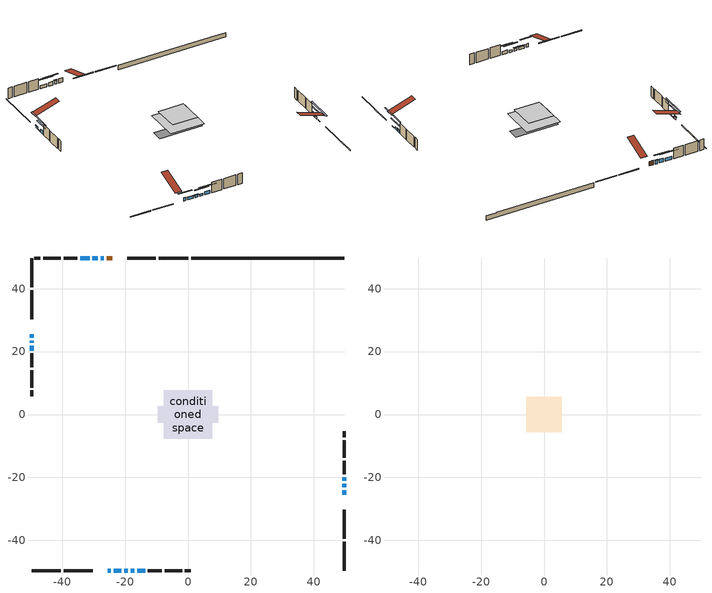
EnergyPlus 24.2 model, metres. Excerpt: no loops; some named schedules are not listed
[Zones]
conditioned space
 floor outside (Floor1 construction): -2.35,-2.35 -2.35,2.35 2.35,2.35 2.35,-2.35 z0.27
 floor adiabatic (AdiabaticFloorConstruction): -7.65,-7.65 -7.65,7.65 7.65,7.65 7.65,-7.65 z2.71
 floor foundation (Slab1 construction): -9.64,-2.55 -9.64,2.55 9.64,2.55 9.64,-2.55 z-1.86
 wall outside (RimJoist1 construction): 0.06,49.76 -9.31,49.76 / -49.76,-49.76 -40.39,-49.76 / -49.76,49.76 -49.76,40.39 / 49.76,-49.76 49.76,-40.39 z0.27:0.57
 wall outside (RimJoist2 construction): -10.24,49.76 -19.38,49.76 / -39.46,-49.76 -30.31,-49.76 / -49.76,39.46 -49.76,30.31 / 49.76,-39.46 49.76,-30.31 z0.27:0.57
 wall outside (AdiabaticWallConstruction 1): -24.15,49.76 -25.82,49.76 z0.27:2.3
 wall outside (AdiabaticWallConstruction): -25.55,-49.76 -24.59,-49.76 z0.27:1.87; -26.75,49.76 -27.71,49.76 z0.27:1.95; -23.66,-49.76 -21.22,-49.76 / -20.29,-49.76 -19.12,-49.76 / -49.76,25.55 -49.76,24.38 / 49.76,-21.11 49.76,-19.94 z0.27:1.44; 49.76,-25.55 49.76,-24.13 z0.27:0.52; -49.76,23.46 -49.76,22.74 z0.27:0.53; -28.64,49.76 -30.37,49.76 z0.27:1.97; -18.2,-49.76 -17.03,-49.76 / 49.76,-23.2 49.76,-22.04 z0.27:1.24; -16.1,-49.76 -13.66,-49.76 / -49.76,21.82 -49.76,20.34 z0.27:1.74; -31.3,49.76 -34.23,49.76 z0.27:1.64
 wall outside (Wall1 construction): -35.15,49.76 -39.51,49.76 / -12.73,-49.76 -8.37,-49.76 / -49.76,19.41 -49.76,15.06 / 49.76,-19.01 49.76,-14.65 z0.27:5.15
 wall outside (Wall2 construction): -40.44,49.76 -46,49.76 / -7.44,-49.76 -1.89,-49.76 / -49.76,14.13 -49.76,8.57 / 49.76,-13.72 49.76,-8.17 z0.27:5.15
 wall outside (Wall3 construction): -46.93,49.76 -48.83,49.76 / -0.96,-49.76 0.95,-49.76 / -49.76,7.64 -49.76,5.74 / 49.76,-7.24 49.76,-5.33 z0.27:5.15
 wall foundation (FoundationWall1 construction): 0.99,49.76,-1.86 0.99,49.76,0.27 44.88,49.76,0.27 44.88,49.76,0.16 49.76,49.76,0.16 49.76,49.76,-1.86
 window (WindowConstruction 11): -25.55,-49.76 -24.59,-49.76 z0.27:1.87
 window (WindowConstruction 7): -26.75,49.76 -27.71,49.76 z0.27:1.95
 window (WindowConstruction 8): -23.66,-49.76 -21.22,-49.76 z0.27:1.44
 window (WindowConstruction 9): -20.29,-49.76 -19.12,-49.76 z0.27:1.44
 window (WindowConstruction 10): -49.76,25.55 -49.76,24.38 z0.27:1.44
 window (WindowConstruction 12): 49.76,-25.55 49.76,-24.13 z0.27:0.52
 window (WindowConstruction 13): -49.76,23.45 -49.76,22.74 z0.27:0.52
 window (WindowConstruction): -28.64,49.76 -30.37,49.76 z0.27:1.97
 window (WindowConstruction 1): -18.19,-49.76 -17.03,-49.76 z0.27:1.24
 window (WindowConstruction 2): -16.1,-49.76 -13.66,-49.76 z0.27:1.74
 window (WindowConstruction 3): -49.76,21.82 -49.76,20.34 z0.27:1.74
 window (WindowConstruction 4): 49.76,-23.2 49.76,-22.04 z0.27:1.24
 window (WindowConstruction 5): 49.76,-21.11 49.76,-19.94 z0.27:1.44
 window (WindowConstruction 6): -31.3,49.76 -34.23,49.76 z0.27:1.64
 door (Door): -24.15,49.76 -25.82,49.76 z0.27:2.3
 ceiling adiabatic (AdiabaticFloorConstruction): 7.65,-7.65 7.65,7.65 -7.65,7.65 -7.65,-7.65 z2.71
attic - vented
 floor to conditioned space (Floor2 construction Reversed): -5.66,-5.66 -5.66,5.66 5.66,5.66 5.66,-5.66 z5.15
 roof outside (Roof1 construction): -23.22,49.76,5.15 -23.22,38.74,8.82 -20.31,38.74,8.82 -20.31,49.76,5.15; -26.48,-49.76,5.15 -26.48,-38.74,8.82 -29.38,-38.74,8.82 -29.38,-49.76,5.15; -49.76,26.48,5.15 -38.74,26.48,8.82 -38.74,29.38,8.82 -49.76,29.38,5.15; 49.76,-26.48,5.15 38.74,-26.48,8.82 38.74,-29.38,8.82 49.76,-29.38,5.15
shading: -21.95,-49.76 -28.19,-49.76 -28.19,-50.17 -21.95,-50.17 z4.51; -27.91,49.76 -26.55,49.76 -26.55,50.17 -27.91,50.17 z2.15; -21.02,-49.76 -23.86,-49.76 -23.86,-50.17 -21.02,-50.17 z1.64; -18.92,-49.76 -20.49,-49.76 -20.49,-50.17 -18.92,-50.17 z1.64; -49.76,24.18 -49.76,25.75 -50.17,25.75 -50.17,24.18 z1.64; 49.76,-18.75 49.76,-30.93 50.17,-30.93 50.17,-18.75 z5.9; -49.76,17.37 -49.76,28.83 -50.17,28.83 -50.17,17.37 z5.9; -33.01,49.76 -26,49.76 -26,50.17 -33.01,50.17 z4.61; -14.39,-49.76 -20.83,-49.76 -20.83,-50.17 -14.39,-50.17 z3.88; -11.02,-49.76 -18.74,-49.76 -18.74,-50.17 -11.02,-50.17 z4.38; -49.76,17.7 -49.76,24.46 -50.17,24.46 -50.17,17.7 z4.38; 49.76,-19.4 49.76,-25.84 50.17,-25.84 50.17,-19.4 z3.88; 49.76,-19.74 49.76,-21.31 50.17,-21.31 50.17,-19.74 z1.64; -36.86,49.76 -28.66,49.76 -28.66,50.17 -36.86,50.17 z4.28
[Building]
Building 1: Terrain=Suburbs
[Site:Location]
Toronto City Centre_ON: Latitude {deg}=43.63; Longitude {deg}=-79.39; Time Zone {hr}=-5; Elevation {m}=77; Keep Site Location Information=Yes
[Site:GroundTemperature:Shallow]
5.01852, 3.26908, 3.12898, 3.95918, 7.29196, 10.6092, 13.4851, 15.3069, 15.4617, 13.9799, 11.1774, 7.9619
[Site:WaterMainsTemperature]
Calculation Method=Schedule; Temperature Schedule=mains temperature schedule
[Material] Roughness=Rough; Thermal Absorptance=0.9
Name | Thickness {m} | Conductivity {W/m-K} | Density {kg/m3} | Specific Heat {J/kg-K} | Solar Absorptance | Visible Absorptance
asphalt or fiberglass shingles | 0.00635 | 0.162714 | 1121.4 | 1465.45 | 0.4 | 0.4
ceiling loosefill ins | 0.0846667 | 0.0480833 | 16.02 | 1046.75 | 0.7 | 0.7
ceiling stud and cavity | 0.1397 | 0.0858628 | 65.682 | 1177.47 | 0.7 | 0.7
concrete 4.0 in. | 0.1016 | 1.803125 | 2242.8 | 837.4 | 0.7 | 0.7
concrete 8.0 in. | 0.2032 | 1.803125 | 2242.8 | 837.4 | 0.7 | 0.7
door material | 0.04445 | 0.053851 | 512.64 | 1214.23 | 0.7 | 0.7
exterior vertical ins | 0.0457286 | 0.029427 | 32.04 | 1214.23 | 0.7 | 0.7
floor covering | 0.0127 | 0.0433444 | 54.468 | 1339.84 | 0.6 | 0.6
floor rigid ins | 0.103632 | 0.029427 | 32.04 | 1214.23 | 0.7 | 0.7
floor rigid ins 1; wall rigid ins 1 | 0.512978 | 0.029427 | 32.04 | 1214.23 | 0.7 | 0.7
floor stud and cavity | 0.1397 | 0.569966 | 92.3553 | 1139.71 | 0.7 | 0.7
floor stud and cavity 1 | 0.1397 | 1.75129 | 37.0049 | 1207.88 | 0.7 | 0.7
furniture material conditioned space 1 | 0.1524 | 0.115458 | 640.8 | 1214.23 | 0.6 | 0.6
gypsum board | 0.0127 | 0.160291 | 801 | 837.4 | 0.6 | 0.6
gypsum board 1 | 0.0127 | 0.160291 | 801 | 837.4 | 0.7 | 0.7
osb sheathing 0.5 in. | 0.0127 | 0.115458 | 512.64 | 1214.23 | 0.7 | 0.7
osb sheathing 0.75 in. | 0.01905 | 0.115458 | 512.64 | 1214.23 | 0.7 | 0.7
osb sheathing 2.0 in. | 0.0508 | 0.115458 | 512.64 | 1214.23 | 0.7 | 0.7
rim joist rigid ins; wall rigid ins | 0.051816 | 0.029427 | 32.04 | 1214.23 | 0.7 | 0.7
rim joist stud and cavity | 0.0508 | 0.0405436 | 125.044 | 1163.47 | 0.6 | 0.6
rim joist stud and cavity 1 | 0.0508 | 0.0395433 | 125.044 | 1163.47 | 0.6 | 0.6
wall stud and cavity | 0.1397 | 0.15346 | 139.0536 | 1170.24 | 0.7 | 0.7
wall stud and cavity 1 | 0.1397 | 0.152575 | 139.0536 | 1170.24 | 0.7 | 0.7
wall stud and cavity 2 | 0.1397 | 0.177493 | 139.0536 | 1170.24 | 0.7 | 0.7
wall stud and cavity 3 | 0.0889 | 0.380278 | 52.3479 | 1209.89 | 0.7 | 0.7
wall stud and cavity 4 | 0.0889 | 0.391764 | 83.0341 | 1211.67 | 0.7 | 0.7
wood siding | 0.0254 | 0.102417 | 544.68 | 1172.36 | 0.4 | 0.4
wood siding 1; wood siding 2; wood siding 3 | 0.0254 | 0.102417 | 544.68 | 1172.36 | 0.7 | 0.7
[WindowMaterial:SimpleGlazingSystem]
Name | U-Factor {W/m2-K} | Solar Heat Gain Coefficient
WindowMaterial | 2.90373 | 0.65
WindowMaterial 1 | 2.95029 | 0.58
WindowMaterial 2 | 2.898619 | 0.65
WindowMaterial 3 | 2.91679 | 0.63
WindowMaterial 4 | 2.9395 | 0.6
WindowMaterial 5 | 2.98776 | 0.53
WindowMaterial 6 | 2.93609 | 0.6
WindowMaterial 7 | 2.91168 | 0.64
WindowMaterial 8 | 2.986628 | 0.61
WindowMaterial 9 | 3.05987 | 0.26
[Construction]
AdiabaticFloorConstruction: floor stud and cavity 1, floor rigid ins 1, osb sheathing 0.75 in., floor covering
AdiabaticWallConstruction: wood siding 2, wall rigid ins 1, wall stud and cavity 3, gypsum board
AdiabaticWallConstruction 1: wood siding 3, wall rigid ins 1, wall stud and cavity 3, gypsum board
Door: door material
Floor1 construction: floor stud and cavity, floor rigid ins, osb sheathing 0.75 in., floor covering
Floor2 construction Reversed: gypsum board, ceiling stud and cavity, ceiling loosefill ins
FoundationWall1 construction: concrete 8.0 in., gypsum board 1
furniture construction conditioned space 1: furniture material conditioned space 1
PartitionWallConstruction: gypsum board, wall stud and cavity 4, gypsum board
RimJoist1 construction: wood siding 1, rim joist rigid ins, osb sheathing 2.0 in., rim joist stud and cavity
RimJoist2 construction: wood siding 1, rim joist rigid ins, osb sheathing 2.0 in., rim joist stud and cavity 1
Roof1 construction: asphalt or fiberglass shingles
Slab1 construction: concrete 4.0 in.
Wall1 construction: wood siding, wall rigid ins, osb sheathing 0.5 in., wall stud and cavity, gypsum board
Wall2 construction: wood siding, wall rigid ins, osb sheathing 0.5 in., wall stud and cavity 1, gypsum board
Wall3 construction: wood siding, wall rigid ins, osb sheathing 0.5 in., wall stud and cavity 2, gypsum board
WindowConstruction: WindowMaterial
WindowConstruction 1; WindowConstruction 4: WindowMaterial 1
WindowConstruction 10; WindowConstruction 5; WindowConstruction 9: WindowMaterial 4
WindowConstruction 11: WindowMaterial 8
WindowConstruction 12; WindowConstruction 13: WindowMaterial 9
WindowConstruction 2: WindowMaterial 2
WindowConstruction 3: WindowMaterial 3
WindowConstruction 6: WindowMaterial 5
WindowConstruction 7: WindowMaterial 6
WindowConstruction 8: WindowMaterial 7
[Zone] Multiplier=1; Part of Total Floor Area=Yes
Name | Volume {m3}
attic - vented | 76.3692
conditioned space | 884.1
[Space]
Name | Zone | Volume {m3}
attic - vented 1 | attic - vented | 76.3692
conditioned space 1 | conditioned space | 884.1
[ZoneInfiltration:EffectiveLeakageArea]
infil attic - vented 1: Zone or Space=attic - vented 1; Schedule=Always On Discrete; Effective Air Leakage Area {cm2}=5391.58; Stack Coefficient=0.000255478; Wind Coefficient=1.07993e-05
[ZoneMixing]
whole house fan mix: Zone or Space=attic - vented; Schedule=Always On Continuous; Design Flow Rate Calculation Method=Flow/Zone; Design Flow Rate {m3/s}=0; Source Zone or Space=conditioned space
[SurfaceProperty:ExposedFoundationPerimeter]
Slab1: Exposed Perimeter Calculation Method=TotalExposedPerimeter; Total Exposed Perimeter {m}=48.767
[InternalMass] Zone or ZoneList=conditioned space; Space or SpaceList=conditioned space 1
Name | Construction | Surface Area {m2}
furniture mass conditioned space 1 | furniture construction conditioned space 1 | 141.808
partition wall mass | PartitionWallConstruction | 354.52
[Lights]
interior lighting: Zone or ZoneList or Space or SpaceList=conditioned space 1; Schedule=interior lighting schedule; Design Level Calculation Method=LightingLevel; Lighting Level {W}=343.2; Return Air Fraction=0; Fraction Radiant=0.6; Fraction Visible=0.2; Fraction Replaceable=1
[People]
occupants: Zone or ZoneList or Space or SpaceList=conditioned space 1; Number of People Schedule=occupants schedule; Number of People Calculation Method=People; Number of People=3; Fraction Radiant=0.314171; Sensible Heat Fraction=0.56303; Activity Level Schedule=occupants activity schedule; Carbon Dioxide Generation Rate {m3/s-W}=0; Enable ASHRAE 55 Comfort Warnings=No; Mean Radiant Temperature Calculation Type=EnclosureAveraged
[ElectricEquipment] Zone or ZoneList or Space or SpaceList=conditioned space 1; Design Level Calculation Method=EquipmentLevel
Name | Schedule | Design Level {W} | Fraction Latent | Fraction Radiant | Fraction Lost
clothes dryer | clothes dryer schedule | 140.772 | 0.015 | 0.081 | 0.85
clothes washer | clothes washer schedule | 32.1985 | 0.03 | 0.162 | 0.7
cooking range | cooking range schedule | 215.147 | 0.08 | 0.432 | 0.2
dishwasher | dishwasher schedule | 66.8632 | 0.3 | 0.18 | 0.4
fridge | fridge schedule | 72.9452 | 0 | 0.6 | 0
mech vent house fan | mech vent house fan schedule | 0.95 | 0 | 0 | 1
mech vent house fan cfis | mech vent house fan cfis schedule | 0 | 0 | 0 | 0
misc plug loads | misc plug loads schedule | 494.7 | 0.045 | 0.513 | 0.1
whole house fan | Always On Discrete | 0 | 0 | 0 | 1
[OtherEquipment] Zone or ZoneList or Space or SpaceList=conditioned space 1; Design Level Calculation Method=EquipmentLevel
Name | Fuel Type | Schedule | Design Level {W} | Fraction Latent | Fraction Radiant | Fraction Lost
clothes dryer 1 | Electricity | clothes dryer schedule | 0 | 0.015 | 0.081 | 0.85
cooking range 1 | Electricity | cooking range schedule | 0 | 0.08 | 0.432 | 0.2
general water use latent | None | general water use schedule | 62.594 | 1 | 0 | 0
general water use sensible | None | general water use schedule | -61.6891 | 0 | 0.6 | 0
mech vent house fan latent load | None | Always On Discrete | 0 | 1 | 0 | 0
mech vent house fan sensible load | None | Always On Discrete | 0 | 0 | 0 | 0
water heater energy adjustment1 | NaturalGas | Always On Discrete | 0.01 | 0 | 0 | 1
[ZoneInfiltration:DesignFlowRate] Zone or ZoneList or Space or SpaceList=conditioned space 1; Schedule=Always On Discrete; Design Flow Rate Calculation Method=Flow/Zone; Design Flow Rate {m3/s}=0
infil flow; natural vent flow; whole house fan flow
[AvailabilityManager:Scheduled]
central ac and furnace airloop Availability Manager: Schedule=Always On Discrete
[Foundation:Kiva]
Foundation Kiva 1: Initial Indoor Air Temperature {C}=18; Wall Height Above Grade {m}=0.269992; Wall Depth Below Slab {m}=0.2032; Custom Block Material Name 1=exterior vertical ins; Custom Block Depth 1 {m}=2.13; Custom Block X Position 1 {m}=0.2159; Custom Block Z Position 1 {m}=0
[Foundation:Kiva:Settings]
Soil Conductivity {W/m-K}=0.849921; Soil Density {kg/m3}=1842.3; Soil Specific Heat {J/kg-K}=418.7; Ground Solar Absorptivity=0.9; Ground Thermal Absorptivity=0.9; Ground Surface Roughness {m}=0.03; Far-Field Width {m}=40; Deep-Ground Boundary Condition=ZeroFlux; Deep-Ground Depth {m}=40; Minimum Cell Dimension {m}=0.2; Maximum Cell Growth Coefficient=3; Simulation Timestep=Timestep
[Exterior:Lights]
exterior lighting: Schedule=exterior lighting schedule; Design Level {W}=75.6
[EnergyManagementSystem:GlobalVariable]
central_ac_and_furnace_airloop_Fan_RTF
infil_program_Qfan
infil_program_Qinf
natural_vent_program_Qnv
natural_vent_program_Qwhf
[EnergyManagementSystem:Sensor]
Name | Output:Variable or Output:Meter Index Key | Output:Variable or Output:Meter
airflow_gain | infil flow | Infiltration Sensible Heat Gain Energy
airflow_gain_1 | natural vent flow | Infiltration Sensible Heat Gain Energy
airflow_gain_2 | whole house fan flow | Infiltration Sensible Heat Gain Energy
airflow_loss | infil flow | Infiltration Sensible Heat Loss Energy
airflow_loss_1 | natural vent flow | Infiltration Sensible Heat Loss Energy
airflow_loss_2 | whole house fan flow | Infiltration Sensible Heat Loss Energy
clg_load_cond |  | Cooling:EnergyTransfer:Zone:CONDITIONED SPACE
clg_sp_s; clg_sp_s_1 | cooling setpoint | Schedule Value
clothes_dryer_exhaust_0_sch_s | clothes dryer exhaust 0 schedule | Schedule Value
cool_season | cooling season schedule | Schedule Value
htg_load_cond |  | Heating:EnergyTransfer:Zone:CONDITIONED SPACE
htg_sp_s; htg_sp_s_1 | heating setpoint | Schedule Value
ig_ee_conv | clothes dryer | Electric Equipment Convective Heating Energy
ig_ee_conv_2 | cooking range | Electric Equipment Convective Heating Energy
ig_ee_conv_4 | fridge | Electric Equipment Convective Heating Energy
ig_ee_conv_5 | misc plug loads | Electric Equipment Convective Heating Energy
ig_ee_conv_6 | whole house fan | Electric Equipment Convective Heating Energy
ig_ee_rad | clothes dryer | Electric Equipment Radiant Heating Energy
ig_ee_rad_2 | cooking range | Electric Equipment Radiant Heating Energy
ig_ee_rad_4 | fridge | Electric Equipment Radiant Heating Energy
ig_ee_rad_5 | misc plug loads | Electric Equipment Radiant Heating Energy
ig_ee_rad_6 | whole house fan | Electric Equipment Radiant Heating Energy
ig_lgt_conv | interior lighting | Lights Convective Heating Energy
ig_lgt_rad | interior lighting | Lights Radiant Heating Energy
ig_lgt_vis | interior lighting | Lights Visible Radiation Heating Energy
ig_oe_conv | clothes dryer 1 | Other Equipment Convective Heating Energy
ig_oe_conv_1 | cooking range 1 | Other Equipment Convective Heating Energy
ig_oe_conv_2 | general water use latent | Other Equipment Convective Heating Energy
ig_oe_conv_3 | general water use sensible | Other Equipment Convective Heating Energy
ig_oe_conv_4 | water heater energy adjustment1 | Other Equipment Convective Heating Energy
ig_oe_rad | clothes dryer 1 | Other Equipment Radiant Heating Energy
ig_oe_rad_1 | cooking range 1 | Other Equipment Radiant Heating Energy
ig_oe_rad_2 | general water use latent | Other Equipment Radiant Heating Energy
ig_oe_rad_3 | general water use sensible | Other Equipment Radiant Heating Energy
ig_oe_rad_4 | water heater energy adjustment1 | Other Equipment Radiant Heating Energy
ig_ppl_conv | occupants | People Convective Heating Energy
ig_ppl_rad | occupants | People Radiant Heating Energy
im_conv | furniture mass conditioned space 1 | Surface Inside Face Convection Heat Gain Energy
im_conv_1 | partition wall mass | Surface Inside Face Convection Heat Gain Energy
im_ig | furniture mass conditioned space 1 | Surface Inside Face Internal Gains Radiation Heat Gain Energy
im_ig_1 | partition wall mass | Surface Inside Face Internal Gains Radiation Heat Gain Energy
im_lgt | furniture mass conditioned space 1 | Surface Inside Face Lights Radiation Heat Gain Energy
im_lgt_1 | partition wall mass | Surface Inside Face Lights Radiation Heat Gain Energy
im_sol | furniture mass conditioned space 1 | Surface Inside Face Solar Radiation Heat Gain Energy
im_sol_1 | partition wall mass | Surface Inside Face Solar Radiation Heat Gain Energy
im_surf | furniture mass conditioned space 1 | Surface Inside Face Net Surface Thermal Radiation Heat Gain Energy
im_surf_1 | partition wall mass | Surface Inside Face Net Surface Thermal Radiation Heat Gain Energy
mv_conv | mech vent house fan | Electric Equipment Convective Heating Energy
mv_conv_1 | mech vent house fan cfis | Electric Equipment Convective Heating Energy
mv_conv_2 | mech vent house fan latent load | Other Equipment Convective Heating Energy
mv_conv_3 | mech vent house fan sensible load | Other Equipment Convective Heating Energy
mv_rad | mech vent house fan | Electric Equipment Radiant Heating Energy
mv_rad_1 | mech vent house fan cfis | Electric Equipment Radiant Heating Energy
mv_rad_2 | mech vent house fan latent load | Other Equipment Radiant Heating Energy
mv_rad_3 | mech vent house fan sensible load | Other Equipment Radiant Heating Energy
natural_vent_s | natural vent schedule | Schedule Value
out_pb_s |  | Site Outdoor Air Barometric Pressure
out_wt_s |  | Site Outdoor Air Humidity Ratio
site_vw_s |  | Site Wind Speed
ss_back_out | Window1 | Surface Window Shortwave from Zone Back Out Window Heat Transfer Rate
ss_back_out_1 | Window14 | Surface Window Shortwave from Zone Back Out Window Heat Transfer Rate
ss_back_out_10 | Window6 | Surface Window Shortwave from Zone Back Out Window Heat Transfer Rate
ss_back_out_11 | Window7 | Surface Window Shortwave from Zone Back Out Window Heat Transfer Rate
ss_back_out_12 | Window8 | Surface Window Shortwave from Zone Back Out Window Heat Transfer Rate
ss_back_out_13 | Window9 | Surface Window Shortwave from Zone Back Out Window Heat Transfer Rate
ss_back_out_2 | Window15 | Surface Window Shortwave from Zone Back Out Window Heat Transfer Rate
ss_back_out_3 | Window16 | Surface Window Shortwave from Zone Back Out Window Heat Transfer Rate
ss_back_out_4 | Window17 | Surface Window Shortwave from Zone Back Out Window Heat Transfer Rate
ss_back_out_5 | Window18 | Surface Window Shortwave from Zone Back Out Window Heat Transfer Rate
ss_back_out_6 | Window20 | Surface Window Shortwave from Zone Back Out Window Heat Transfer Rate
ss_back_out_7 | Window3 | Surface Window Shortwave from Zone Back Out Window Heat Transfer Rate
ss_back_out_8 | Window4 | Surface Window Shortwave from Zone Back Out Window Heat Transfer Rate
ss_back_out_9 | Window5 | Surface Window Shortwave from Zone Back Out Window Heat Transfer Rate
ss_conv | Door1 | Surface Inside Face Convection Heat Gain Energy
ss_conv_1 | Window1 | Surface Inside Face Convection Heat Gain Energy
ss_conv_10 | Window5 | Surface Inside Face Convection Heat Gain Energy
ss_conv_11 | Window6 | Surface Inside Face Convection Heat Gain Energy
ss_conv_12 | Window7 | Surface Inside Face Convection Heat Gain Energy
ss_conv_13 | Window8 | Surface Inside Face Convection Heat Gain Energy
ss_conv_14 | Window9 | Surface Inside Face Convection Heat Gain Energy
ss_conv_2 | Window14 | Surface Inside Face Convection Heat Gain Energy
ss_conv_3 | Window15 | Surface Inside Face Convection Heat Gain Energy
ss_conv_4 | Window16 | Surface Inside Face Convection Heat Gain Energy
ss_conv_5 | Window17 | Surface Inside Face Convection Heat Gain Energy
ss_conv_6 | Window18 | Surface Inside Face Convection Heat Gain Energy
ss_conv_7 | Window20 | Surface Inside Face Convection Heat Gain Energy
ss_conv_8 | Window3 | Surface Inside Face Convection Heat Gain Energy
ss_conv_9 | Window4 | Surface Inside Face Convection Heat Gain Energy
ss_ig | Door1 | Surface Inside Face Internal Gains Radiation Heat Gain Energy
ss_ig_1 | Window1 | Surface Inside Face Internal Gains Radiation Heat Gain Energy
ss_ig_10 | Window5 | Surface Inside Face Internal Gains Radiation Heat Gain Energy
ss_ig_11 | Window6 | Surface Inside Face Internal Gains Radiation Heat Gain Energy
ss_ig_12 | Window7 | Surface Inside Face Internal Gains Radiation Heat Gain Energy
ss_ig_13 | Window8 | Surface Inside Face Internal Gains Radiation Heat Gain Energy
ss_ig_14 | Window9 | Surface Inside Face Internal Gains Radiation Heat Gain Energy
ss_ig_2 | Window14 | Surface Inside Face Internal Gains Radiation Heat Gain Energy
ss_ig_3 | Window15 | Surface Inside Face Internal Gains Radiation Heat Gain Energy
ss_ig_4 | Window16 | Surface Inside Face Internal Gains Radiation Heat Gain Energy
ss_ig_5 | Window17 | Surface Inside Face Internal Gains Radiation Heat Gain Energy
ss_ig_6 | Window18 | Surface Inside Face Internal Gains Radiation Heat Gain Energy
ss_ig_7 | Window20 | Surface Inside Face Internal Gains Radiation Heat Gain Energy
ss_ig_8 | Window3 | Surface Inside Face Internal Gains Radiation Heat Gain Energy
ss_ig_9 | Window4 | Surface Inside Face Internal Gains Radiation Heat Gain Energy
ss_lgt | Door1 | Surface Inside Face Lights Radiation Heat Gain Energy
ss_sol | Door1 | Surface Inside Face Solar Radiation Heat Gain Energy
ss_surf | Door1 | Surface Inside Face Net Surface Thermal Radiation Heat Gain Energy
ss_surf_1 | Window1 | Surface Inside Face Net Surface Thermal Radiation Heat Gain Energy
ss_surf_10 | Window5 | Surface Inside Face Net Surface Thermal Radiation Heat Gain Energy
ss_surf_11 | Window6 | Surface Inside Face Net Surface Thermal Radiation Heat Gain Energy
ss_surf_12 | Window7 | Surface Inside Face Net Surface Thermal Radiation Heat Gain Energy
ss_surf_13 | Window8 | Surface Inside Face Net Surface Thermal Radiation Heat Gain Energy
ss_surf_14 | Window9 | Surface Inside Face Net Surface Thermal Radiation Heat Gain Energy
ss_surf_2 | Window14 | Surface Inside Face Net Surface Thermal Radiation Heat Gain Energy
ss_surf_3 | Window15 | Surface Inside Face Net Surface Thermal Radiation Heat Gain Energy
ss_surf_4 | Window16 | Surface Inside Face Net Surface Thermal Radiation Heat Gain Energy
ss_surf_5 | Window17 | Surface Inside Face Net Surface Thermal Radiation Heat Gain Energy
ss_surf_6 | Window18 | Surface Inside Face Net Surface Thermal Radiation Heat Gain Energy
ss_surf_7 | Window20 | Surface Inside Face Net Surface Thermal Radiation Heat Gain Energy
ss_surf_8 | Window3 | Surface Inside Face Net Surface Thermal Radiation Heat Gain Energy
ss_surf_9 | Window4 | Surface Inside Face Net Surface Thermal Radiation Heat Gain Energy
ss_trans_in | Window1 | Surface Window Transmitted Solar Radiation Rate
ss_trans_in_1 | Window14 | Surface Window Transmitted Solar Radiation Rate
ss_trans_in_10 | Window6 | Surface Window Transmitted Solar Radiation Rate
ss_trans_in_11 | Window7 | Surface Window Transmitted Solar Radiation Rate
ss_trans_in_12 | Window8 | Surface Window Transmitted Solar Radiation Rate
ss_trans_in_13 | Window9 | Surface Window Transmitted Solar Radiation Rate
ss_trans_in_2 | Window15 | Surface Window Transmitted Solar Radiation Rate
ss_trans_in_3 | Window16 | Surface Window Transmitted Solar Radiation Rate
ss_trans_in_4 | Window17 | Surface Window Transmitted Solar Radiation Rate
ss_trans_in_5 | Window18 | Surface Window Transmitted Solar Radiation Rate
ss_trans_in_6 | Window20 | Surface Window Transmitted Solar Radiation Rate
ss_trans_in_7 | Window3 | Surface Window Transmitted Solar Radiation Rate
ss_trans_in_8 | Window4 | Surface Window Transmitted Solar Radiation Rate
ss_trans_in_9 | Window5 | Surface Window Transmitted Solar Radiation Rate
ss_trans_out | Window1 | Surface Inside Face Initial Transmitted Diffuse Transmitted Out Window Solar Radiation Rate
ss_trans_out_1 | Window14 | Surface Inside Face Initial Transmitted Diffuse Transmitted Out Window Solar Radiation Rate
